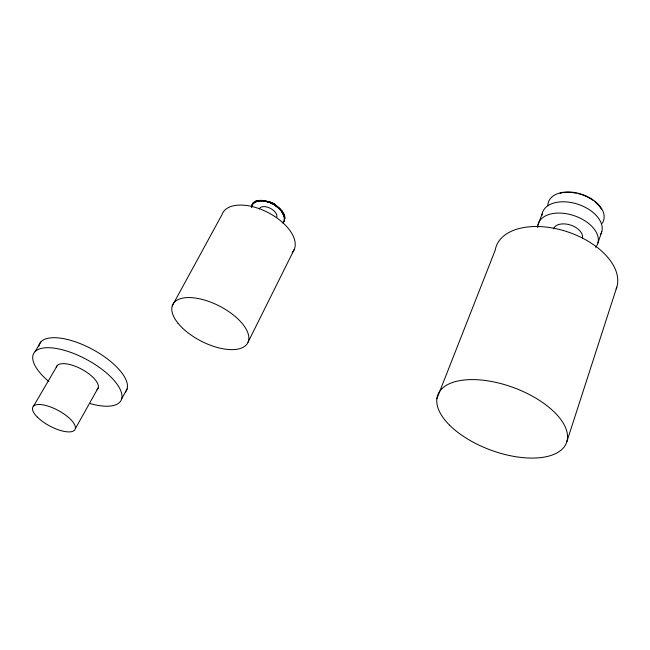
<?xml version="1.0" encoding="UTF-8"?>
<svg xmlns="http://www.w3.org/2000/svg" width="650" height="650" viewBox="0 0 650 650"><rect width="100%" height="100%" fill="white"/><g stroke="black" fill="none" stroke-linecap="round" stroke-linejoin="round"><path stroke-width="0.97" d="M262.779 200.452L262.73 201.037L259.561 200.931L259.61 200.354L262.779 200.452L270.814 202.548L270.766 203.125M251.436 207.049L251.656 205.254C260.772 193.724 286.187 207.236 284.351 220.967M251.656 207.147L251.916 205.002M251.867 206.903L252.046 205.473M263.494 201.134L263.624 200.566L267.077 201.329L271.651 202.654L271.521 203.222M267.077 201.329L266.955 201.898L269.149 202.507M566.857 441.667L616.801 287.121M597.951 242.938L601.811 231.595M537.956 225.014L542.133 213.882M267.759 202.15L267.971 201.606L272.529 202.93L271.261 203.531L272.529 202.93M436.873 398.726L495.251 250.104A63.651 37.099 18.9 0 1 566.345 231.449A63.651 37.099 18.9 0 1 616.159 288.957M248.04 342.225L294.206 249.486M172.201 305.955L221.926 214.776A40.162 21.45 27.5 0 1 269.076 213.086A40.162 21.45 27.5 0 1 292.167 252.631M121.607 399.002L127.075 388.976M75.359 428.651L98.256 387.741M272.049 203.905L273.382 203.336L275.649 205.294L275.356 205.806L273.098 203.84L273.382 203.336M33.621 406.006L57.444 365.332M35.157 351.536L41.104 341.64M282.766 222.503L284.456 220.643L282.823 223.08M273.804 204.319L274.162 203.864L279.963 208.715L282.197 211.217L281.775 211.616M276.071 206.286L276.437 205.831L274.162 203.864M278.947 208.561L279.305 208.106L276.437 205.831M279.533 209.121L279.963 208.715M283.66 214.744L284.131 214.403L282.669 211.859L282.206 212.201L283.985 215.264L284.627 217.945M283.896 215.321L284.383 215.036L283.026 213.606M284.473 217.734L284.96 217.457L284.383 215.036M256.206 200.98L258.863 200.411L258.887 200.988L256.222 201.557L256.206 200.98L258.188 201.216M268.946 202.183L270.814 202.548M263.624 200.566L271.651 202.654M267.971 201.606L271.473 202.979M272.342 203.401L275.649 205.294M274.812 204.474L282.197 211.217M282.669 211.859L275.283 205.107L277.322 207.252M282.084 212.257L284.131 214.403M282.222 212.071L284.773 218.303M553.499 228.824A15.226 9.214 18.6 0 1 570.619 225.071A15.226 9.214 18.6 0 1 582.424 238.298M537.712 227.508A31.346 18.956 18.6 0 1 574.364 215.751A31.346 18.956 18.6 0 1 595.652 247.366M541.913 215.54A31.159 19.069 18.5 0 1 577.525 204.116A31.159 19.069 18.5 0 1 600.665 234.382M547.844 205.303A29.063 17.997 18.3 0 1 581.653 194.244A29.063 17.997 18.3 0 1 602.184 223.291M560.089 193.351A28.486 17.639 18.3 0 1 561.844 192.944M563.68 192.636A28.486 17.639 18.3 0 1 576.314 193.204M578.159 193.619A28.486 17.639 18.3 0 1 579.979 194.114M580.881 194.382A28.486 17.639 18.3 0 1 586.186 196.422M587.031 196.82A28.486 17.639 18.3 0 1 593.296 200.549M594.88 201.768A28.486 17.639 18.3 0 1 601.356 209.129M56.257 367.477A23.441 9.352 28.3 0 1 82.103 369.444A23.441 9.352 28.3 0 1 96.923 389.789M48.88 381.566A49.571 19.784 28.3 0 1 49.286 347.726A49.571 19.784 28.3 0 1 116.911 383.939A49.571 19.784 28.3 0 1 89.797 403.471M38.74 346.328A49.327 20.036 28.4 0 1 91.455 348.814A49.327 20.036 28.4 0 1 125.377 392.023M259.285 208.926A9.685 5.306 27.6 0 1 269.937 208.114A9.685 5.306 27.6 0 1 276.721 217.303M284.497 218.262L284.164 220.382L284.993 218.034L284.497 218.262M253.248 202.776L252.208 205.026L253.248 202.776M255.613 201.207L253.646 202.402L253.719 202.954L255.686 201.76L255.613 201.207M449.629 425.238A68.648 33.264 20.3 0 0 562.169 449.174A68.648 33.264 20.3 0 0 494.642 382.102A68.648 33.264 20.3 0 0 449.629 425.238M37.334 417.097A23.912 8.856 28.1 0 0 74.084 430.584A23.912 8.856 28.1 0 0 50.44 406.941A23.912 8.856 28.1 0 0 37.334 417.097M178.116 323.334A42.104 19.776 27.1 0 0 244.757 346.287A42.104 19.776 27.1 0 0 208.033 301.178A42.104 19.776 27.1 0 0 178.116 323.334"/></g></svg>
